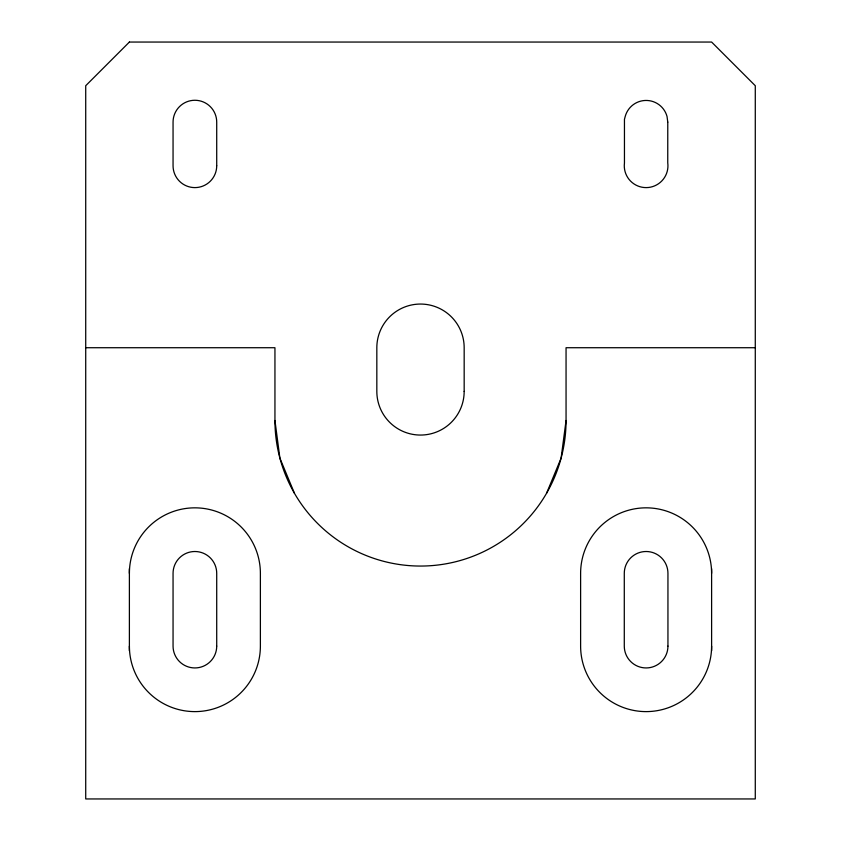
<?xml version="1.0" encoding="UTF-8"?>
<svg xmlns="http://www.w3.org/2000/svg" width="841" height="841" viewBox="0 0 841 841"><rect width="100%" height="100%" fill="white"/><g stroke="black" fill="none" stroke-linecap="round" stroke-linejoin="round"><path stroke-width="1.26" d="M755.281 347.722L566.056 347.722L566.056 420.5L561.094 458.177L546.555 493.278M85.719 347.722L274.944 347.722L274.944 420.5L279.906 458.177L294.445 493.278M711.612 568.705L711.612 650.745M129.388 568.705L129.388 650.745M711.612 573.331A65.503 65.503 0 0 0 646.119 507.838A65.503 65.503 0 0 0 580.616 573.331L580.616 646.119A65.503 65.503 0 0 0 646.119 711.612A65.503 65.503 0 0 0 711.612 646.119M566.056 420.5A145.556 145.556 0 0 1 420.5 566.056A145.556 145.556 0 0 1 274.944 420.5M129.388 573.331A65.503 65.503 0 0 1 194.881 507.838A65.503 65.503 0 0 1 260.384 573.331L260.384 646.119A65.503 65.503 0 0 1 194.881 711.612A65.503 65.503 0 0 1 129.388 646.119M667.775 122.103L667.754 162.839A21.834 21.834 0 0 1 646.193 187.606A21.834 21.834 0 0 1 624.453 163.007L624.453 119.338L625.199 116.5A21.656 21.656 0 0 1 667.039 116.5L667.775 122.103M129.388 42.05L85.719 85.719L85.719 798.95L755.281 798.95L755.281 85.719L711.612 42.05L129.388 42.05M667.943 646.119L667.943 573.331A21.834 21.834 0 0 0 646.119 551.507A21.834 21.834 0 0 0 624.285 573.331L624.285 646.119A21.834 21.834 0 0 0 646.119 667.943A21.834 21.834 0 0 0 667.943 646.119M464.169 391.391L464.169 347.722A43.669 43.669 0 0 0 420.5 304.053A43.669 43.669 0 0 0 376.831 347.722L376.831 391.391A43.669 43.669 0 0 0 420.5 435.06A43.669 43.669 0 0 0 464.169 391.391M216.715 165.772L216.715 122.103A21.834 21.834 0 0 0 194.881 100.268A21.834 21.834 0 0 0 173.057 122.103L173.057 165.772A21.834 21.834 0 0 0 194.881 187.606A21.834 21.834 0 0 0 216.715 165.772M216.715 646.119L216.715 573.331A21.834 21.834 0 0 0 194.881 551.507A21.834 21.834 0 0 0 173.057 573.331L173.057 646.119A21.834 21.834 0 0 0 194.881 667.943A21.834 21.834 0 0 0 216.715 646.119"/></g></svg>
